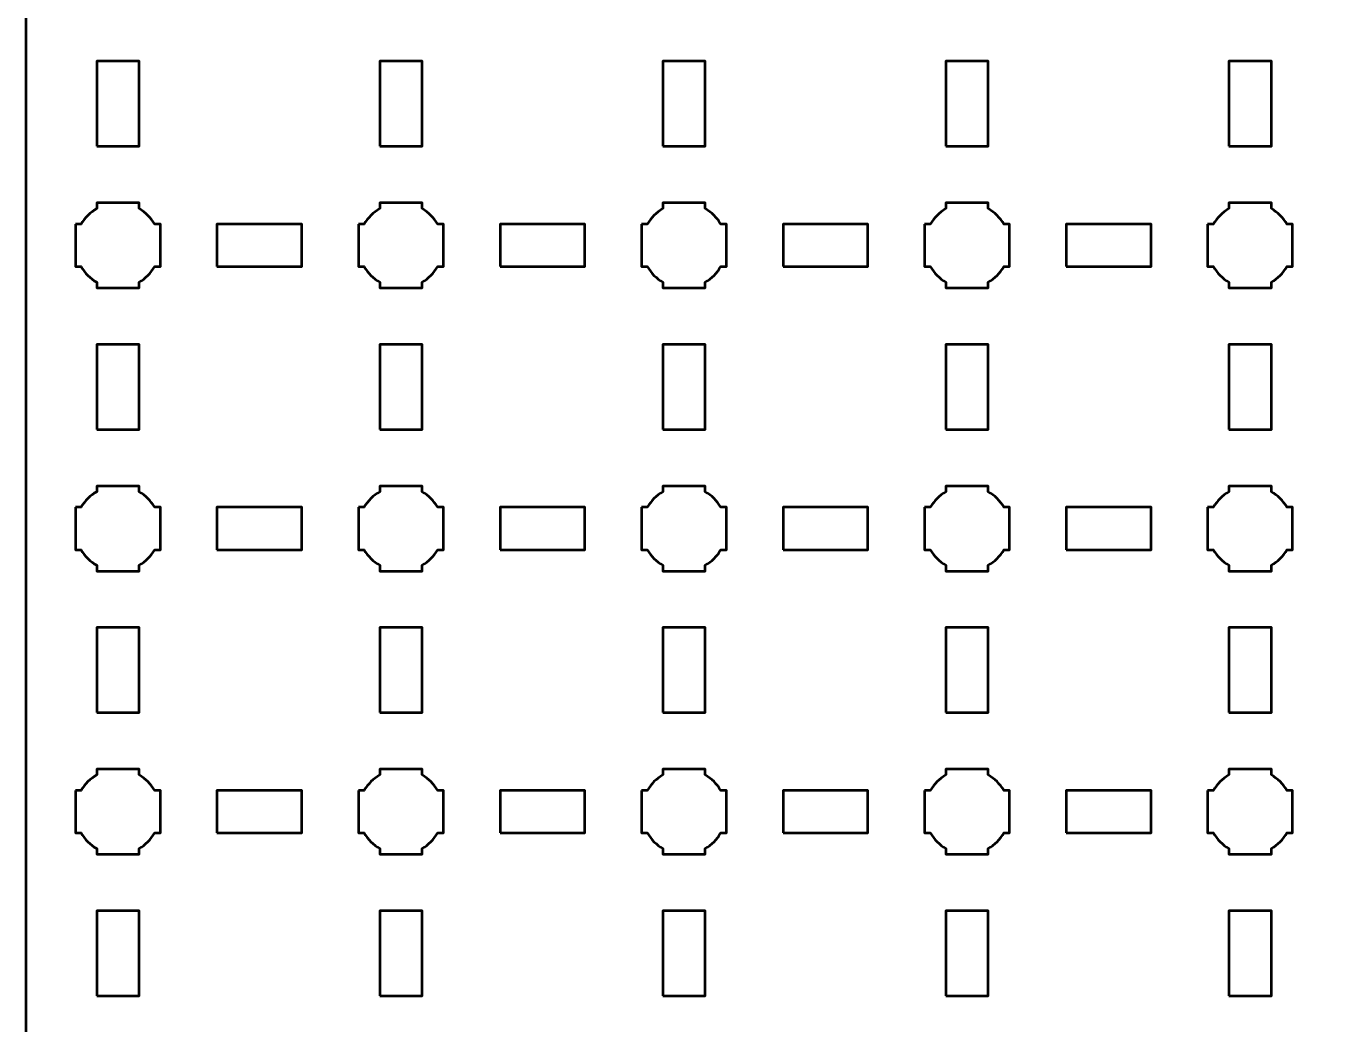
# Model space of a CAD drawing. Header units: centimetres. Extents: x -30.1 to 9.2, y -44.5 to 14.8.
# Drawn here: x -30.15 to -20.99, y -29.35 to -22.3 of the extents above; entities that cross this region are included whole.
import ezdxf

# ---------------------------------------------------------------- set-up
doc = ezdxf.new("R2010")
doc.units = ezdxf.units.CM
doc.header["$MEASUREMENT"] = 0
doc.layers.add('Layer 1', color=7, linetype='Continuous')

msp = doc.modelspace()

# ---------------------------------------------------------------- linework, layer by layer
at = {"layer": 'Layer 1', "color": 250, "lineweight": 53}
for points in [[(-29.65, -23.15), (-29.35, -23.15), (-29.35, -22.55), (-29.65, -22.55), (-29.65, -23.15)], [(-27.65, -23.15), (-27.35, -23.15), (-27.35, -22.55), (-27.65, -22.55), (-27.65, -23.15)], [(-25.65, -23.15), (-25.35, -23.15), (-25.35, -22.55), (-25.65, -22.55), (-25.65, -23.15)], [(-23.65, -23.15), (-23.35, -23.15), (-23.35, -22.55), (-23.65, -22.55), (-23.65, -23.15)], [(-21.65, -23.15), (-21.35, -23.15), (-21.35, -22.55), (-21.65, -22.55), (-21.65, -23.15)], [(-28.8, -24), (-28.2, -24), (-28.2, -23.7), (-28.8, -23.7), (-28.8, -24)], [(-26.8, -24), (-26.2, -24), (-26.2, -23.7), (-26.8, -23.7), (-26.8, -24)], [(-24.8, -24), (-24.2, -24), (-24.2, -23.7), (-24.8, -23.7), (-24.8, -24)], [(-22.8, -24), (-22.2, -24), (-22.2, -23.7), (-22.8, -23.7), (-22.8, -24)], [(-29.65, -25.15), (-29.35, -25.15), (-29.35, -24.55), (-29.65, -24.55), (-29.65, -25.15)], [(-27.65, -25.15), (-27.35, -25.15), (-27.35, -24.55), (-27.65, -24.55), (-27.65, -25.15)], [(-25.65, -25.15), (-25.35, -25.15), (-25.35, -24.55), (-25.65, -24.55), (-25.65, -25.15)], [(-23.65, -25.15), (-23.35, -25.15), (-23.35, -24.55), (-23.65, -24.55), (-23.65, -25.15)], [(-21.65, -25.15), (-21.35, -25.15), (-21.35, -24.55), (-21.65, -24.55), (-21.65, -25.15)], [(-28.8, -26), (-28.2, -26), (-28.2, -25.7), (-28.8, -25.7), (-28.8, -26)], [(-26.8, -26), (-26.2, -26), (-26.2, -25.7), (-26.8, -25.7), (-26.8, -26)], [(-24.8, -26), (-24.2, -26), (-24.2, -25.7), (-24.8, -25.7), (-24.8, -26)], [(-22.8, -26), (-22.2, -26), (-22.2, -25.7), (-22.8, -25.7), (-22.8, -26)], [(-29.65, -27.15), (-29.35, -27.15), (-29.35, -26.55), (-29.65, -26.55), (-29.65, -27.15)], [(-27.65, -27.15), (-27.35, -27.15), (-27.35, -26.55), (-27.65, -26.55), (-27.65, -27.15)], [(-25.65, -27.15), (-25.35, -27.15), (-25.35, -26.55), (-25.65, -26.55), (-25.65, -27.15)], [(-23.65, -27.15), (-23.35, -27.15), (-23.35, -26.55), (-23.65, -26.55), (-23.65, -27.15)], [(-21.65, -27.15), (-21.35, -27.15), (-21.35, -26.55), (-21.65, -26.55), (-21.65, -27.15)], [(-28.8, -28), (-28.2, -28), (-28.2, -27.7), (-28.8, -27.7), (-28.8, -28)], [(-26.8, -28), (-26.2, -28), (-26.2, -27.7), (-26.8, -27.7), (-26.8, -28)], [(-24.8, -28), (-24.2, -28), (-24.2, -27.7), (-24.8, -27.7), (-24.8, -28)], [(-22.8, -28), (-22.2, -28), (-22.2, -27.7), (-22.8, -27.7), (-22.8, -28)], [(-29.65, -29.15), (-29.35, -29.15), (-29.35, -28.55), (-29.65, -28.55), (-29.65, -29.15)], [(-27.65, -29.15), (-27.35, -29.15), (-27.35, -28.55), (-27.65, -28.55), (-27.65, -29.15)], [(-25.65, -29.15), (-25.35, -29.15), (-25.35, -28.55), (-25.65, -28.55), (-25.65, -29.15)], [(-23.65, -29.15), (-23.35, -29.15), (-23.35, -28.55), (-23.65, -28.55), (-23.65, -29.15)], [(-21.65, -29.15), (-21.35, -29.15), (-21.35, -28.55), (-21.65, -28.55), (-21.65, -29.15)]]:
    msp.add_lwpolyline(points, close=True, dxfattribs=at)
msp.add_open_spline([(-30.15, -44), (-30.15, -44), (-30.15, 14.3), (-30.15, 14.3), (-30.15, 14.3), (-30.15, 14.57609), (-29.92609, 14.8), (-29.65, 14.8), (-29.65, 14.8), (-29.65, 14.8), (8.65, 14.8), (8.65, 14.8), (8.65, 14.8), (8.92609, 14.8), (9.15, 14.57609), (9.15, 14.3), (9.15, 14.3), (9.15, 14.3), (9.15, -44), (9.15, -44), (9.15, -44), (9.15, -44.27609), (8.92609, -44.5), (8.65, -44.5), (8.65, -44.5), (8.65, -44.5), (-29.65, -44.5), (-29.65, -44.5), (-29.65, -44.5), (-29.92609, -44.5), (-30.15, -44.27609), (-30.15, -44)], degree=3, knots=[0, 0, 0, 0, 0.125, 0.125, 0.125, 0.125, 0.25, 0.25, 0.25, 0.25, 0.375, 0.375, 0.375, 0.375, 0.5, 0.5, 0.5, 0.5, 0.625, 0.625, 0.625, 0.625, 0.75, 0.75, 0.75, 0.75, 0.875, 0.875, 0.875, 0.875, 1, 1, 1, 1], dxfattribs=at)
at = {"layer": 'Layer 1', "lineweight": 53}
for points in [[(-29.8, -23.7), (-29.8, -23.7), (-29.75985, -23.7), (-29.75985, -23.7), (-29.75985, -23.7), (-29.7335, -23.65447), (-29.69553, -23.6165), (-29.65, -23.59015), (-29.65, -23.59015), (-29.65, -23.59015), (-29.65, -23.55), (-29.65, -23.55), (-29.65, -23.55), (-29.65, -23.55), (-29.5, -23.55), (-29.5, -23.55), (-29.5, -23.55), (-29.5, -23.55), (-29.35, -23.55), (-29.35, -23.55), (-29.35, -23.55), (-29.35, -23.55), (-29.35, -23.59015), (-29.35, -23.59015), (-29.35, -23.59015), (-29.30447, -23.6165), (-29.2665, -23.65447), (-29.24015, -23.7), (-29.24015, -23.7), (-29.24015, -23.7), (-29.2, -23.7), (-29.2, -23.7), (-29.2, -23.7), (-29.2, -23.7), (-29.2, -23.85), (-29.2, -23.85), (-29.2, -23.85), (-29.2, -23.85), (-29.2, -24), (-29.2, -24), (-29.2, -24), (-29.2, -24), (-29.24015, -24), (-29.24015, -24), (-29.24015, -24), (-29.2665, -24.04553), (-29.30447, -24.0835), (-29.35, -24.10985), (-29.35, -24.10985), (-29.35, -24.10985), (-29.35, -24.15), (-29.35, -24.15), (-29.35, -24.15), (-29.35, -24.15), (-29.5, -24.15), (-29.5, -24.15), (-29.5, -24.15), (-29.5, -24.15), (-29.65, -24.15), (-29.65, -24.15), (-29.65, -24.15), (-29.65, -24.15), (-29.65, -24.10985), (-29.65, -24.10985), (-29.65, -24.10985), (-29.69553, -24.0835), (-29.7335, -24.04553), (-29.75985, -24), (-29.75985, -24), (-29.75985, -24), (-29.8, -24), (-29.8, -24), (-29.8, -24), (-29.8, -24), (-29.8, -23.85), (-29.8, -23.85), (-29.8, -23.85), (-29.8, -23.85), (-29.8, -23.7), (-29.8, -23.7)], [(-27.8, -23.7), (-27.8, -23.7), (-27.75985, -23.7), (-27.75985, -23.7), (-27.75985, -23.7), (-27.7335, -23.65447), (-27.69553, -23.6165), (-27.65, -23.59015), (-27.65, -23.59015), (-27.65, -23.59015), (-27.65, -23.55), (-27.65, -23.55), (-27.65, -23.55), (-27.65, -23.55), (-27.5, -23.55), (-27.5, -23.55), (-27.5, -23.55), (-27.5, -23.55), (-27.35, -23.55), (-27.35, -23.55), (-27.35, -23.55), (-27.35, -23.55), (-27.35, -23.59015), (-27.35, -23.59015), (-27.35, -23.59015), (-27.30447, -23.6165), (-27.2665, -23.65447), (-27.24015, -23.7), (-27.24015, -23.7), (-27.24015, -23.7), (-27.2, -23.7), (-27.2, -23.7), (-27.2, -23.7), (-27.2, -23.7), (-27.2, -23.85), (-27.2, -23.85), (-27.2, -23.85), (-27.2, -23.85), (-27.2, -24), (-27.2, -24), (-27.2, -24), (-27.2, -24), (-27.24015, -24), (-27.24015, -24), (-27.24015, -24), (-27.2665, -24.04553), (-27.30447, -24.0835), (-27.35, -24.10985), (-27.35, -24.10985), (-27.35, -24.10985), (-27.35, -24.15), (-27.35, -24.15), (-27.35, -24.15), (-27.35, -24.15), (-27.5, -24.15), (-27.5, -24.15), (-27.5, -24.15), (-27.5, -24.15), (-27.65, -24.15), (-27.65, -24.15), (-27.65, -24.15), (-27.65, -24.15), (-27.65, -24.10985), (-27.65, -24.10985), (-27.65, -24.10985), (-27.69553, -24.0835), (-27.7335, -24.04553), (-27.75985, -24), (-27.75985, -24), (-27.75985, -24), (-27.8, -24), (-27.8, -24), (-27.8, -24), (-27.8, -24), (-27.8, -23.85), (-27.8, -23.85), (-27.8, -23.85), (-27.8, -23.85), (-27.8, -23.7), (-27.8, -23.7)], [(-25.8, -23.7), (-25.8, -23.7), (-25.75985, -23.7), (-25.75985, -23.7), (-25.75985, -23.7), (-25.7335, -23.65447), (-25.69553, -23.6165), (-25.65, -23.59015), (-25.65, -23.59015), (-25.65, -23.59015), (-25.65, -23.55), (-25.65, -23.55), (-25.65, -23.55), (-25.65, -23.55), (-25.5, -23.55), (-25.5, -23.55), (-25.5, -23.55), (-25.5, -23.55), (-25.35, -23.55), (-25.35, -23.55), (-25.35, -23.55), (-25.35, -23.55), (-25.35, -23.59015), (-25.35, -23.59015), (-25.35, -23.59015), (-25.30447, -23.6165), (-25.2665, -23.65447), (-25.24015, -23.7), (-25.24015, -23.7), (-25.24015, -23.7), (-25.2, -23.7), (-25.2, -23.7), (-25.2, -23.7), (-25.2, -23.7), (-25.2, -23.85), (-25.2, -23.85), (-25.2, -23.85), (-25.2, -23.85), (-25.2, -24), (-25.2, -24), (-25.2, -24), (-25.2, -24), (-25.24015, -24), (-25.24015, -24), (-25.24015, -24), (-25.2665, -24.04553), (-25.30447, -24.0835), (-25.35, -24.10985), (-25.35, -24.10985), (-25.35, -24.10985), (-25.35, -24.15), (-25.35, -24.15), (-25.35, -24.15), (-25.35, -24.15), (-25.5, -24.15), (-25.5, -24.15), (-25.5, -24.15), (-25.5, -24.15), (-25.65, -24.15), (-25.65, -24.15), (-25.65, -24.15), (-25.65, -24.15), (-25.65, -24.10985), (-25.65, -24.10985), (-25.65, -24.10985), (-25.69553, -24.0835), (-25.7335, -24.04553), (-25.75985, -24), (-25.75985, -24), (-25.75985, -24), (-25.8, -24), (-25.8, -24), (-25.8, -24), (-25.8, -24), (-25.8, -23.85), (-25.8, -23.85), (-25.8, -23.85), (-25.8, -23.85), (-25.8, -23.7), (-25.8, -23.7)], [(-23.8, -23.7), (-23.8, -23.7), (-23.75985, -23.7), (-23.75985, -23.7), (-23.75985, -23.7), (-23.7335, -23.65447), (-23.69553, -23.6165), (-23.65, -23.59015), (-23.65, -23.59015), (-23.65, -23.59015), (-23.65, -23.55), (-23.65, -23.55), (-23.65, -23.55), (-23.65, -23.55), (-23.5, -23.55), (-23.5, -23.55), (-23.5, -23.55), (-23.5, -23.55), (-23.35, -23.55), (-23.35, -23.55), (-23.35, -23.55), (-23.35, -23.55), (-23.35, -23.59015), (-23.35, -23.59015), (-23.35, -23.59015), (-23.30447, -23.6165), (-23.2665, -23.65447), (-23.24015, -23.7), (-23.24015, -23.7), (-23.24015, -23.7), (-23.2, -23.7), (-23.2, -23.7), (-23.2, -23.7), (-23.2, -23.7), (-23.2, -23.85), (-23.2, -23.85), (-23.2, -23.85), (-23.2, -23.85), (-23.2, -24), (-23.2, -24), (-23.2, -24), (-23.2, -24), (-23.24015, -24), (-23.24015, -24), (-23.24015, -24), (-23.2665, -24.04553), (-23.30447, -24.0835), (-23.35, -24.10985), (-23.35, -24.10985), (-23.35, -24.10985), (-23.35, -24.15), (-23.35, -24.15), (-23.35, -24.15), (-23.35, -24.15), (-23.5, -24.15), (-23.5, -24.15), (-23.5, -24.15), (-23.5, -24.15), (-23.65, -24.15), (-23.65, -24.15), (-23.65, -24.15), (-23.65, -24.15), (-23.65, -24.10985), (-23.65, -24.10985), (-23.65, -24.10985), (-23.69553, -24.0835), (-23.7335, -24.04553), (-23.75985, -24), (-23.75985, -24), (-23.75985, -24), (-23.8, -24), (-23.8, -24), (-23.8, -24), (-23.8, -24), (-23.8, -23.85), (-23.8, -23.85), (-23.8, -23.85), (-23.8, -23.85), (-23.8, -23.7), (-23.8, -23.7)], [(-21.8, -23.7), (-21.8, -23.7), (-21.75985, -23.7), (-21.75985, -23.7), (-21.75985, -23.7), (-21.7335, -23.65447), (-21.69553, -23.6165), (-21.65, -23.59015), (-21.65, -23.59015), (-21.65, -23.59015), (-21.65, -23.55), (-21.65, -23.55), (-21.65, -23.55), (-21.65, -23.55), (-21.5, -23.55), (-21.5, -23.55), (-21.5, -23.55), (-21.5, -23.55), (-21.35, -23.55), (-21.35, -23.55), (-21.35, -23.55), (-21.35, -23.55), (-21.35, -23.59015), (-21.35, -23.59015), (-21.35, -23.59015), (-21.30447, -23.6165), (-21.2665, -23.65447), (-21.24015, -23.7), (-21.24015, -23.7), (-21.24015, -23.7), (-21.2, -23.7), (-21.2, -23.7), (-21.2, -23.7), (-21.2, -23.7), (-21.2, -23.85), (-21.2, -23.85), (-21.2, -23.85), (-21.2, -23.85), (-21.2, -24), (-21.2, -24), (-21.2, -24), (-21.2, -24), (-21.24015, -24), (-21.24015, -24), (-21.24015, -24), (-21.2665, -24.04553), (-21.30447, -24.0835), (-21.35, -24.10985), (-21.35, -24.10985), (-21.35, -24.10985), (-21.35, -24.15), (-21.35, -24.15), (-21.35, -24.15), (-21.35, -24.15), (-21.5, -24.15), (-21.5, -24.15), (-21.5, -24.15), (-21.5, -24.15), (-21.65, -24.15), (-21.65, -24.15), (-21.65, -24.15), (-21.65, -24.15), (-21.65, -24.10985), (-21.65, -24.10985), (-21.65, -24.10985), (-21.69553, -24.0835), (-21.7335, -24.04553), (-21.75985, -24), (-21.75985, -24), (-21.75985, -24), (-21.8, -24), (-21.8, -24), (-21.8, -24), (-21.8, -24), (-21.8, -23.85), (-21.8, -23.85), (-21.8, -23.85), (-21.8, -23.85), (-21.8, -23.7), (-21.8, -23.7)], [(-29.8, -25.7), (-29.8, -25.7), (-29.75985, -25.7), (-29.75985, -25.7), (-29.75985, -25.7), (-29.7335, -25.65447), (-29.69553, -25.6165), (-29.65, -25.59015), (-29.65, -25.59015), (-29.65, -25.59015), (-29.65, -25.55), (-29.65, -25.55), (-29.65, -25.55), (-29.65, -25.55), (-29.5, -25.55), (-29.5, -25.55), (-29.5, -25.55), (-29.5, -25.55), (-29.35, -25.55), (-29.35, -25.55), (-29.35, -25.55), (-29.35, -25.55), (-29.35, -25.59015), (-29.35, -25.59015), (-29.35, -25.59015), (-29.30447, -25.6165), (-29.2665, -25.65447), (-29.24015, -25.7), (-29.24015, -25.7), (-29.24015, -25.7), (-29.2, -25.7), (-29.2, -25.7), (-29.2, -25.7), (-29.2, -25.7), (-29.2, -25.85), (-29.2, -25.85), (-29.2, -25.85), (-29.2, -25.85), (-29.2, -26), (-29.2, -26), (-29.2, -26), (-29.2, -26), (-29.24015, -26), (-29.24015, -26), (-29.24015, -26), (-29.2665, -26.04553), (-29.30447, -26.0835), (-29.35, -26.10985), (-29.35, -26.10985), (-29.35, -26.10985), (-29.35, -26.15), (-29.35, -26.15), (-29.35, -26.15), (-29.35, -26.15), (-29.5, -26.15), (-29.5, -26.15), (-29.5, -26.15), (-29.5, -26.15), (-29.65, -26.15), (-29.65, -26.15), (-29.65, -26.15), (-29.65, -26.15), (-29.65, -26.10985), (-29.65, -26.10985), (-29.65, -26.10985), (-29.69553, -26.0835), (-29.7335, -26.04553), (-29.75985, -26), (-29.75985, -26), (-29.75985, -26), (-29.8, -26), (-29.8, -26), (-29.8, -26), (-29.8, -26), (-29.8, -25.85), (-29.8, -25.85), (-29.8, -25.85), (-29.8, -25.85), (-29.8, -25.7), (-29.8, -25.7)], [(-27.8, -25.7), (-27.8, -25.7), (-27.75985, -25.7), (-27.75985, -25.7), (-27.75985, -25.7), (-27.7335, -25.65447), (-27.69553, -25.6165), (-27.65, -25.59015), (-27.65, -25.59015), (-27.65, -25.59015), (-27.65, -25.55), (-27.65, -25.55), (-27.65, -25.55), (-27.65, -25.55), (-27.5, -25.55), (-27.5, -25.55), (-27.5, -25.55), (-27.5, -25.55), (-27.35, -25.55), (-27.35, -25.55), (-27.35, -25.55), (-27.35, -25.55), (-27.35, -25.59015), (-27.35, -25.59015), (-27.35, -25.59015), (-27.30447, -25.6165), (-27.2665, -25.65447), (-27.24015, -25.7), (-27.24015, -25.7), (-27.24015, -25.7), (-27.2, -25.7), (-27.2, -25.7), (-27.2, -25.7), (-27.2, -25.7), (-27.2, -25.85), (-27.2, -25.85), (-27.2, -25.85), (-27.2, -25.85), (-27.2, -26), (-27.2, -26), (-27.2, -26), (-27.2, -26), (-27.24015, -26), (-27.24015, -26), (-27.24015, -26), (-27.2665, -26.04553), (-27.30447, -26.0835), (-27.35, -26.10985), (-27.35, -26.10985), (-27.35, -26.10985), (-27.35, -26.15), (-27.35, -26.15), (-27.35, -26.15), (-27.35, -26.15), (-27.5, -26.15), (-27.5, -26.15), (-27.5, -26.15), (-27.5, -26.15), (-27.65, -26.15), (-27.65, -26.15), (-27.65, -26.15), (-27.65, -26.15), (-27.65, -26.10985), (-27.65, -26.10985), (-27.65, -26.10985), (-27.69553, -26.0835), (-27.7335, -26.04553), (-27.75985, -26), (-27.75985, -26), (-27.75985, -26), (-27.8, -26), (-27.8, -26), (-27.8, -26), (-27.8, -26), (-27.8, -25.85), (-27.8, -25.85), (-27.8, -25.85), (-27.8, -25.85), (-27.8, -25.7), (-27.8, -25.7)], [(-25.8, -25.7), (-25.8, -25.7), (-25.75985, -25.7), (-25.75985, -25.7), (-25.75985, -25.7), (-25.7335, -25.65447), (-25.69553, -25.6165), (-25.65, -25.59015), (-25.65, -25.59015), (-25.65, -25.59015), (-25.65, -25.55), (-25.65, -25.55), (-25.65, -25.55), (-25.65, -25.55), (-25.5, -25.55), (-25.5, -25.55), (-25.5, -25.55), (-25.5, -25.55), (-25.35, -25.55), (-25.35, -25.55), (-25.35, -25.55), (-25.35, -25.55), (-25.35, -25.59015), (-25.35, -25.59015), (-25.35, -25.59015), (-25.30447, -25.6165), (-25.2665, -25.65447), (-25.24015, -25.7), (-25.24015, -25.7), (-25.24015, -25.7), (-25.2, -25.7), (-25.2, -25.7), (-25.2, -25.7), (-25.2, -25.7), (-25.2, -25.85), (-25.2, -25.85), (-25.2, -25.85), (-25.2, -25.85), (-25.2, -26), (-25.2, -26), (-25.2, -26), (-25.2, -26), (-25.24015, -26), (-25.24015, -26), (-25.24015, -26), (-25.2665, -26.04553), (-25.30447, -26.0835), (-25.35, -26.10985), (-25.35, -26.10985), (-25.35, -26.10985), (-25.35, -26.15), (-25.35, -26.15), (-25.35, -26.15), (-25.35, -26.15), (-25.5, -26.15), (-25.5, -26.15), (-25.5, -26.15), (-25.5, -26.15), (-25.65, -26.15), (-25.65, -26.15), (-25.65, -26.15), (-25.65, -26.15), (-25.65, -26.10985), (-25.65, -26.10985), (-25.65, -26.10985), (-25.69553, -26.0835), (-25.7335, -26.04553), (-25.75985, -26), (-25.75985, -26), (-25.75985, -26), (-25.8, -26), (-25.8, -26), (-25.8, -26), (-25.8, -26), (-25.8, -25.85), (-25.8, -25.85), (-25.8, -25.85), (-25.8, -25.85), (-25.8, -25.7), (-25.8, -25.7)], [(-23.8, -25.7), (-23.8, -25.7), (-23.75985, -25.7), (-23.75985, -25.7), (-23.75985, -25.7), (-23.7335, -25.65447), (-23.69553, -25.6165), (-23.65, -25.59015), (-23.65, -25.59015), (-23.65, -25.59015), (-23.65, -25.55), (-23.65, -25.55), (-23.65, -25.55), (-23.65, -25.55), (-23.5, -25.55), (-23.5, -25.55), (-23.5, -25.55), (-23.5, -25.55), (-23.35, -25.55), (-23.35, -25.55), (-23.35, -25.55), (-23.35, -25.55), (-23.35, -25.59015), (-23.35, -25.59015), (-23.35, -25.59015), (-23.30447, -25.6165), (-23.2665, -25.65447), (-23.24015, -25.7), (-23.24015, -25.7), (-23.24015, -25.7), (-23.2, -25.7), (-23.2, -25.7), (-23.2, -25.7), (-23.2, -25.7), (-23.2, -25.85), (-23.2, -25.85), (-23.2, -25.85), (-23.2, -25.85), (-23.2, -26), (-23.2, -26), (-23.2, -26), (-23.2, -26), (-23.24015, -26), (-23.24015, -26), (-23.24015, -26), (-23.2665, -26.04553), (-23.30447, -26.0835), (-23.35, -26.10985), (-23.35, -26.10985), (-23.35, -26.10985), (-23.35, -26.15), (-23.35, -26.15), (-23.35, -26.15), (-23.35, -26.15), (-23.5, -26.15), (-23.5, -26.15), (-23.5, -26.15), (-23.5, -26.15), (-23.65, -26.15), (-23.65, -26.15), (-23.65, -26.15), (-23.65, -26.15), (-23.65, -26.10985), (-23.65, -26.10985), (-23.65, -26.10985), (-23.69553, -26.0835), (-23.7335, -26.04553), (-23.75985, -26), (-23.75985, -26), (-23.75985, -26), (-23.8, -26), (-23.8, -26), (-23.8, -26), (-23.8, -26), (-23.8, -25.85), (-23.8, -25.85), (-23.8, -25.85), (-23.8, -25.85), (-23.8, -25.7), (-23.8, -25.7)], [(-21.8, -25.7), (-21.8, -25.7), (-21.75985, -25.7), (-21.75985, -25.7), (-21.75985, -25.7), (-21.7335, -25.65447), (-21.69553, -25.6165), (-21.65, -25.59015), (-21.65, -25.59015), (-21.65, -25.59015), (-21.65, -25.55), (-21.65, -25.55), (-21.65, -25.55), (-21.65, -25.55), (-21.5, -25.55), (-21.5, -25.55), (-21.5, -25.55), (-21.5, -25.55), (-21.35, -25.55), (-21.35, -25.55), (-21.35, -25.55), (-21.35, -25.55), (-21.35, -25.59015), (-21.35, -25.59015), (-21.35, -25.59015), (-21.30447, -25.6165), (-21.2665, -25.65447), (-21.24015, -25.7), (-21.24015, -25.7), (-21.24015, -25.7), (-21.2, -25.7), (-21.2, -25.7), (-21.2, -25.7), (-21.2, -25.7), (-21.2, -25.85), (-21.2, -25.85), (-21.2, -25.85), (-21.2, -25.85), (-21.2, -26), (-21.2, -26), (-21.2, -26), (-21.2, -26), (-21.24015, -26), (-21.24015, -26), (-21.24015, -26), (-21.2665, -26.04553), (-21.30447, -26.0835), (-21.35, -26.10985), (-21.35, -26.10985), (-21.35, -26.10985), (-21.35, -26.15), (-21.35, -26.15), (-21.35, -26.15), (-21.35, -26.15), (-21.5, -26.15), (-21.5, -26.15), (-21.5, -26.15), (-21.5, -26.15), (-21.65, -26.15), (-21.65, -26.15), (-21.65, -26.15), (-21.65, -26.15), (-21.65, -26.10985), (-21.65, -26.10985), (-21.65, -26.10985), (-21.69553, -26.0835), (-21.7335, -26.04553), (-21.75985, -26), (-21.75985, -26), (-21.75985, -26), (-21.8, -26), (-21.8, -26), (-21.8, -26), (-21.8, -26), (-21.8, -25.85), (-21.8, -25.85), (-21.8, -25.85), (-21.8, -25.85), (-21.8, -25.7), (-21.8, -25.7)], [(-29.8, -27.7), (-29.8, -27.7), (-29.75985, -27.7), (-29.75985, -27.7), (-29.75985, -27.7), (-29.7335, -27.65447), (-29.69553, -27.6165), (-29.65, -27.59015), (-29.65, -27.59015), (-29.65, -27.59015), (-29.65, -27.55), (-29.65, -27.55), (-29.65, -27.55), (-29.65, -27.55), (-29.5, -27.55), (-29.5, -27.55), (-29.5, -27.55), (-29.5, -27.55), (-29.35, -27.55), (-29.35, -27.55), (-29.35, -27.55), (-29.35, -27.55), (-29.35, -27.59015), (-29.35, -27.59015), (-29.35, -27.59015), (-29.30447, -27.6165), (-29.2665, -27.65447), (-29.24015, -27.7), (-29.24015, -27.7), (-29.24015, -27.7), (-29.2, -27.7), (-29.2, -27.7), (-29.2, -27.7), (-29.2, -27.7), (-29.2, -27.85), (-29.2, -27.85), (-29.2, -27.85), (-29.2, -27.85), (-29.2, -28), (-29.2, -28), (-29.2, -28), (-29.2, -28), (-29.24015, -28), (-29.24015, -28), (-29.24015, -28), (-29.2665, -28.04553), (-29.30447, -28.0835), (-29.35, -28.10985), (-29.35, -28.10985), (-29.35, -28.10985), (-29.35, -28.15), (-29.35, -28.15), (-29.35, -28.15), (-29.35, -28.15), (-29.5, -28.15), (-29.5, -28.15), (-29.5, -28.15), (-29.5, -28.15), (-29.65, -28.15), (-29.65, -28.15), (-29.65, -28.15), (-29.65, -28.15), (-29.65, -28.10985), (-29.65, -28.10985), (-29.65, -28.10985), (-29.69553, -28.0835), (-29.7335, -28.04553), (-29.75985, -28), (-29.75985, -28), (-29.75985, -28), (-29.8, -28), (-29.8, -28), (-29.8, -28), (-29.8, -28), (-29.8, -27.85), (-29.8, -27.85), (-29.8, -27.85), (-29.8, -27.85), (-29.8, -27.7), (-29.8, -27.7)], [(-27.8, -27.7), (-27.8, -27.7), (-27.75985, -27.7), (-27.75985, -27.7), (-27.75985, -27.7), (-27.7335, -27.65447), (-27.69553, -27.6165), (-27.65, -27.59015), (-27.65, -27.59015), (-27.65, -27.59015), (-27.65, -27.55), (-27.65, -27.55), (-27.65, -27.55), (-27.65, -27.55), (-27.5, -27.55), (-27.5, -27.55), (-27.5, -27.55), (-27.5, -27.55), (-27.35, -27.55), (-27.35, -27.55), (-27.35, -27.55), (-27.35, -27.55), (-27.35, -27.59015), (-27.35, -27.59015), (-27.35, -27.59015), (-27.30447, -27.6165), (-27.2665, -27.65447), (-27.24015, -27.7), (-27.24015, -27.7), (-27.24015, -27.7), (-27.2, -27.7), (-27.2, -27.7), (-27.2, -27.7), (-27.2, -27.7), (-27.2, -27.85), (-27.2, -27.85), (-27.2, -27.85), (-27.2, -27.85), (-27.2, -28), (-27.2, -28), (-27.2, -28), (-27.2, -28), (-27.24015, -28), (-27.24015, -28), (-27.24015, -28), (-27.2665, -28.04553), (-27.30447, -28.0835), (-27.35, -28.10985), (-27.35, -28.10985), (-27.35, -28.10985), (-27.35, -28.15), (-27.35, -28.15), (-27.35, -28.15), (-27.35, -28.15), (-27.5, -28.15), (-27.5, -28.15), (-27.5, -28.15), (-27.5, -28.15), (-27.65, -28.15), (-27.65, -28.15), (-27.65, -28.15), (-27.65, -28.15), (-27.65, -28.10985), (-27.65, -28.10985), (-27.65, -28.10985), (-27.69553, -28.0835), (-27.7335, -28.04553), (-27.75985, -28), (-27.75985, -28), (-27.75985, -28), (-27.8, -28), (-27.8, -28), (-27.8, -28), (-27.8, -28), (-27.8, -27.85), (-27.8, -27.85), (-27.8, -27.85), (-27.8, -27.85), (-27.8, -27.7), (-27.8, -27.7)], [(-25.8, -27.7), (-25.8, -27.7), (-25.75985, -27.7), (-25.75985, -27.7), (-25.75985, -27.7), (-25.7335, -27.65447), (-25.69553, -27.6165), (-25.65, -27.59015), (-25.65, -27.59015), (-25.65, -27.59015), (-25.65, -27.55), (-25.65, -27.55), (-25.65, -27.55), (-25.65, -27.55), (-25.5, -27.55), (-25.5, -27.55), (-25.5, -27.55), (-25.5, -27.55), (-25.35, -27.55), (-25.35, -27.55), (-25.35, -27.55), (-25.35, -27.55), (-25.35, -27.59015), (-25.35, -27.59015), (-25.35, -27.59015), (-25.30447, -27.6165), (-25.2665, -27.65447), (-25.24015, -27.7), (-25.24015, -27.7), (-25.24015, -27.7), (-25.2, -27.7), (-25.2, -27.7), (-25.2, -27.7), (-25.2, -27.7), (-25.2, -27.85), (-25.2, -27.85), (-25.2, -27.85), (-25.2, -27.85), (-25.2, -28), (-25.2, -28), (-25.2, -28), (-25.2, -28), (-25.24015, -28), (-25.24015, -28), (-25.24015, -28), (-25.2665, -28.04553), (-25.30447, -28.0835), (-25.35, -28.10985), (-25.35, -28.10985), (-25.35, -28.10985), (-25.35, -28.15), (-25.35, -28.15), (-25.35, -28.15), (-25.35, -28.15), (-25.5, -28.15), (-25.5, -28.15), (-25.5, -28.15), (-25.5, -28.15), (-25.65, -28.15), (-25.65, -28.15), (-25.65, -28.15), (-25.65, -28.15), (-25.65, -28.10985), (-25.65, -28.10985), (-25.65, -28.10985), (-25.69553, -28.0835), (-25.7335, -28.04553), (-25.75985, -28), (-25.75985, -28), (-25.75985, -28), (-25.8, -28), (-25.8, -28), (-25.8, -28), (-25.8, -28), (-25.8, -27.85), (-25.8, -27.85), (-25.8, -27.85), (-25.8, -27.85), (-25.8, -27.7), (-25.8, -27.7)], [(-23.8, -27.7), (-23.8, -27.7), (-23.75985, -27.7), (-23.75985, -27.7), (-23.75985, -27.7), (-23.7335, -27.65447), (-23.69553, -27.6165), (-23.65, -27.59015), (-23.65, -27.59015), (-23.65, -27.59015), (-23.65, -27.55), (-23.65, -27.55), (-23.65, -27.55), (-23.65, -27.55), (-23.5, -27.55), (-23.5, -27.55), (-23.5, -27.55), (-23.5, -27.55), (-23.35, -27.55), (-23.35, -27.55), (-23.35, -27.55), (-23.35, -27.55), (-23.35, -27.59015), (-23.35, -27.59015), (-23.35, -27.59015), (-23.30447, -27.6165), (-23.2665, -27.65447), (-23.24015, -27.7), (-23.24015, -27.7), (-23.24015, -27.7), (-23.2, -27.7), (-23.2, -27.7), (-23.2, -27.7), (-23.2, -27.7), (-23.2, -27.85), (-23.2, -27.85), (-23.2, -27.85), (-23.2, -27.85), (-23.2, -28), (-23.2, -28), (-23.2, -28), (-23.2, -28), (-23.24015, -28), (-23.24015, -28), (-23.24015, -28), (-23.2665, -28.04553), (-23.30447, -28.0835), (-23.35, -28.10985), (-23.35, -28.10985), (-23.35, -28.10985), (-23.35, -28.15), (-23.35, -28.15), (-23.35, -28.15), (-23.35, -28.15), (-23.5, -28.15), (-23.5, -28.15), (-23.5, -28.15), (-23.5, -28.15), (-23.65, -28.15), (-23.65, -28.15), (-23.65, -28.15), (-23.65, -28.15), (-23.65, -28.10985), (-23.65, -28.10985), (-23.65, -28.10985), (-23.69553, -28.0835), (-23.7335, -28.04553), (-23.75985, -28), (-23.75985, -28), (-23.75985, -28), (-23.8, -28), (-23.8, -28), (-23.8, -28), (-23.8, -28), (-23.8, -27.85), (-23.8, -27.85), (-23.8, -27.85), (-23.8, -27.85), (-23.8, -27.7), (-23.8, -27.7)], [(-21.8, -27.7), (-21.8, -27.7), (-21.75985, -27.7), (-21.75985, -27.7), (-21.75985, -27.7), (-21.7335, -27.65447), (-21.69553, -27.6165), (-21.65, -27.59015), (-21.65, -27.59015), (-21.65, -27.59015), (-21.65, -27.55), (-21.65, -27.55), (-21.65, -27.55), (-21.65, -27.55), (-21.5, -27.55), (-21.5, -27.55), (-21.5, -27.55), (-21.5, -27.55), (-21.35, -27.55), (-21.35, -27.55), (-21.35, -27.55), (-21.35, -27.55), (-21.35, -27.59015), (-21.35, -27.59015), (-21.35, -27.59015), (-21.30447, -27.6165), (-21.2665, -27.65447), (-21.24015, -27.7), (-21.24015, -27.7), (-21.24015, -27.7), (-21.2, -27.7), (-21.2, -27.7), (-21.2, -27.7), (-21.2, -27.7), (-21.2, -27.85), (-21.2, -27.85), (-21.2, -27.85), (-21.2, -27.85), (-21.2, -28), (-21.2, -28), (-21.2, -28), (-21.2, -28), (-21.24015, -28), (-21.24015, -28), (-21.24015, -28), (-21.2665, -28.04553), (-21.30447, -28.0835), (-21.35, -28.10985), (-21.35, -28.10985), (-21.35, -28.10985), (-21.35, -28.15), (-21.35, -28.15), (-21.35, -28.15), (-21.35, -28.15), (-21.5, -28.15), (-21.5, -28.15), (-21.5, -28.15), (-21.5, -28.15), (-21.65, -28.15), (-21.65, -28.15), (-21.65, -28.15), (-21.65, -28.15), (-21.65, -28.10985), (-21.65, -28.10985), (-21.65, -28.10985), (-21.69553, -28.0835), (-21.7335, -28.04553), (-21.75985, -28), (-21.75985, -28), (-21.75985, -28), (-21.8, -28), (-21.8, -28), (-21.8, -28), (-21.8, -28), (-21.8, -27.85), (-21.8, -27.85), (-21.8, -27.85), (-21.8, -27.85), (-21.8, -27.7), (-21.8, -27.7)]]:
    msp.add_open_spline(points, degree=3, knots=[0, 0, 0, 0, 0.05, 0.05, 0.05, 0.05, 0.1, 0.1, 0.1, 0.1, 0.15, 0.15, 0.15, 0.15, 0.2, 0.2, 0.2, 0.2, 0.25, 0.25, 0.25, 0.25, 0.3, 0.3, 0.3, 0.3, 0.35, 0.35, 0.35, 0.35, 0.4, 0.4, 0.4, 0.4, 0.45, 0.45, 0.45, 0.45, 0.5, 0.5, 0.5, 0.5, 0.55, 0.55, 0.55, 0.55, 0.6, 0.6, 0.6, 0.6, 0.65, 0.65, 0.65, 0.65, 0.7, 0.7, 0.7, 0.7, 0.75, 0.75, 0.75, 0.75, 0.8, 0.8, 0.8, 0.8, 0.85, 0.85, 0.85, 0.85, 0.9, 0.9, 0.9, 0.9, 0.95, 0.95, 0.95, 0.95, 1, 1, 1, 1], dxfattribs=at)

doc.saveas('drawing.dxf')
